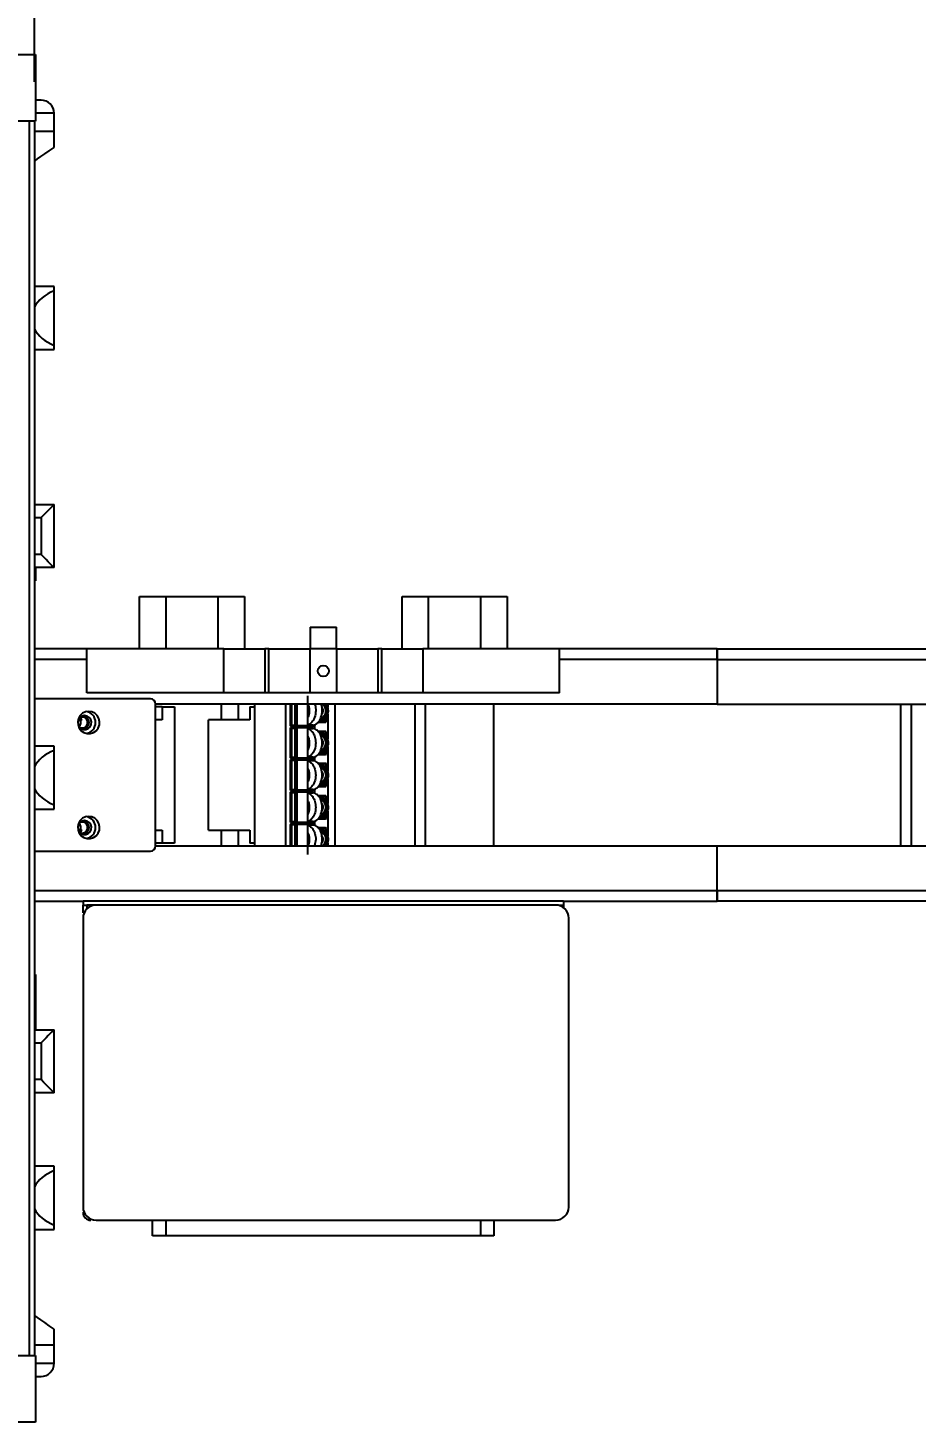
# Model space of a CAD drawing. Header units: millimetres. Extents: x 10 to 584, y 10 to 410.
# Drawn here: x 268.34 to 290.89, y 62.37 to 97.76 of the extents above; entities that cross this region are included whole.
import ezdxf

# ---------------------------------------------------------------- set-up
doc = ezdxf.new("R2010")
doc.units = ezdxf.units.MM
doc.layers.add('2', color=1, linetype='Continuous')
doc.styles.add('SLDTEXTSTYLE0', font='TXT', dxfattribs={"width": 0.7})
doc.dimstyles.new('SLDDIMSTYLE0', dxfattribs={"dimtxt": 3.5, "dimasz": 3.5, "dimexe": 0, "dimexo": 0.0625, "dimgap": 0.875, "dimtad": 1, "dimlfac": 15, "dimrnd": 1e-09, "dimzin": 12, "dimdsep": 46, "dimtxsty": 'SLDTEXTSTYLE0', "dimsah": 1, "dimcen": 0.09, "dimadec": 0, "dimazin": 3, "dimtfac": 1, "dimtofl": 0, "dimtmove": 0, "dimatfit": 3, "dimfxl": 0, "dimfrac": 2, "dimtolj": 1, "dimtzin": 12, "dimarcsym": 0})

# ---------------------------------------------------------------- blocks, each defined once
blk = doc.blocks.new('_D_3')
at = {"layer": '2', "color": 1}
for p, q in [((166.835, 96.393), (166.835, 114.127)), ((268.502, 96.393), (268.502, 114.127)), ((268.502, 113.127), (166.835, 113.127))]:
    blk.add_line(p, q, dxfattribs=at)
for points in [[(166.835, 113.127), (170.335, 112.588), (170.335, 113.665)], [(268.502, 113.127), (265.002, 113.665), (265.002, 112.588)]]:
    blk.add_solid(points, dxfattribs=at)
at = {"layer": '2', "color": 1, "insert": (210.94, 117.638), "char_height": 3.5, "attachment_point": 1, "style": 'SLDTEXTSTYLE0'}
blk.add_mtext('1525', dxfattribs=at)
blk = doc.blocks.new('_D_4')
at = {"layer": '2', "color": 1}
for p, q in [((60.502, 83.127), (60.502, 126.127)), ((360.502, 85.627), (360.502, 126.127)), ((360.502, 125.127), (60.502, 125.127))]:
    blk.add_line(p, q, dxfattribs=at)
for points in [[(60.502, 125.127), (64.002, 124.588), (64.002, 125.665)], [(360.502, 125.127), (357.002, 125.665), (357.002, 124.588)]]:
    blk.add_solid(points, dxfattribs=at)
at = {"layer": '2', "color": 1, "insert": (204.071, 129.638), "char_height": 3.5, "attachment_point": 1, "style": 'SLDTEXTSTYLE0'}
blk.add_mtext('4500', dxfattribs=at)

msp = doc.modelspace()

# ---------------------------------------------------------------- linework, layer by layer
at = {"color": 7, "linetype": 'Continuous', "lineweight": 25}
for p, q in [((266.83516, 97.08665), (268.52849, 97.08665)), ((268.52849, 97.08665), (268.52849, 95.39332)), ((268.66849, 95.92665), (268.52849, 95.92665)), ((269.00183, 95.12665), (269.00183, 95.59332)), ((268.52849, 95.39332), (266.83516, 95.39332)), ((268.36849, 95.39332), (268.36849, 64.05999)), ((268.50183, 95.39332), (268.50183, 64.05999)), ((269.00183, 94.72665), (269.00183, 95.12665)), ((269.00183, 91.19332), (268.50183, 91.19332)), ((269.00183, 91.08614), (269.00183, 91.19332)), ((269.00183, 89.7005), (269.00183, 91.08614)), ((268.50183, 89.59332), (269.00183, 89.59332)), ((269.00183, 89.59332), (269.00183, 89.7005)), ((268.50183, 85.65999), (269.00183, 85.65999)), ((269.00183, 84.05998), (269.00183, 85.65999)), ((268.50183, 85.32665), (268.66849, 85.32665)), ((268.66849, 85.32665), (268.66849, 84.39332)), ((268.66849, 84.39332), (268.50183, 84.39332)), ((269.00183, 84.05998), (268.50183, 84.05998)), ((268.52849, 84.05998), (268.52849, 83.72665)), ((268.52849, 83.72665), (268.50183, 83.72665)), ((271.16849, 81.99332), (271.16849, 83.32665)), ((271.16849, 83.32665), (271.83516, 83.32665)), ((271.83516, 83.32665), (271.83516, 81.99332)), ((271.83516, 83.32665), (273.16849, 83.32665)), ((273.16849, 81.99332), (273.16849, 83.32665)), ((273.16849, 83.32665), (273.83516, 83.32665)), ((273.83516, 83.32665), (273.83516, 81.99332)), ((277.83516, 81.99332), (277.83516, 83.32665)), ((277.83516, 83.32665), (278.50183, 83.32665)), ((278.50183, 83.32665), (278.50183, 81.99332)), ((278.50183, 83.32665), (279.83516, 83.32665)), ((279.83516, 81.99332), (279.83516, 83.32665)), ((279.83516, 83.32665), (280.50183, 83.32665)), ((280.50183, 83.32665), (280.50183, 81.99332)), ((275.50183, 82.54332), (275.50183, 81.99332)), ((275.50183, 82.54332), (275.60864, 82.54332)), ((275.60864, 82.54332), (276.16849, 82.54332)), ((276.16849, 81.99332), (276.16849, 82.54332)), ((269.83516, 81.99332), (268.50183, 81.99332)), ((269.83516, 80.87665), (269.83516, 81.99332)), ((273.31023, 81.99332), (269.83516, 81.99332)), ((273.31023, 80.87665), (273.31023, 81.99332)), ((273.31023, 81.99332), (274.35212, 81.99332)), ((274.35212, 81.99332), (274.35212, 80.87665)), ((274.45246, 81.99332), (274.35212, 81.99332)), ((274.45246, 80.87665), (274.45246, 81.99332)), ((274.45246, 81.99332), (275.49435, 81.99332)), ((275.49435, 81.99332), (275.49435, 80.87665)), ((276.17597, 81.99332), (275.49435, 81.99332)), ((276.17597, 80.87665), (276.17597, 81.99332)), ((276.17597, 81.99332), (277.21786, 81.99332)), ((277.21786, 81.99332), (277.21786, 80.87665)), ((277.3182, 81.99332), (277.21786, 81.99332)), ((277.3182, 80.87665), (277.3182, 81.99332)), ((277.3182, 81.99332), (278.36009, 81.99332)), ((278.36009, 81.99332), (278.36009, 80.87665)), ((281.83516, 81.99332), (278.36009, 81.99332)), ((281.83516, 80.87665), (281.83516, 81.99332)), ((285.83516, 81.99332), (281.83516, 81.99332)), ((285.83516, 81.99332), (285.83516, 81.72665)), ((285.83516, 81.72665), (285.83516, 81.99332)), ((285.83516, 81.99332), (299.70183, 81.99332)), ((285.83516, 81.72665), (299.70183, 81.72665)), ((285.83516, 81.72665), (285.83516, 80.59332)), ((271.44476, 80.72665), (268.50183, 80.72665)), ((273.31023, 80.87665), (269.83516, 80.87665)), ((274.35212, 80.87665), (273.31023, 80.87665)), ((274.45246, 80.87665), (274.35212, 80.87665)), ((275.49435, 80.87665), (274.45246, 80.87665)), ((275.44422, 80.04611), (275.44422, 80.80719)), ((276.17597, 80.87665), (275.49435, 80.87665)), ((277.21786, 80.87665), (276.17597, 80.87665)), ((277.3182, 80.87665), (277.21786, 80.87665)), ((278.36009, 80.87665), (277.3182, 80.87665)), ((281.83516, 80.87665), (278.36009, 80.87665)), ((271.57519, 76.99332), (271.57519, 80.59332)), ((285.83516, 80.59332), (271.57519, 80.59332)), ((271.74173, 80.52665), (271.57519, 80.52665)), ((271.74173, 80.52665), (271.74173, 80.19332)), ((271.74173, 80.52665), (272.06095, 80.52665)), ((272.06095, 80.52665), (272.06095, 77.05999)), ((273.67199, 80.59332), (273.24636, 80.59332)), ((273.24636, 80.59332), (273.24636, 80.19332)), ((273.67199, 80.59332), (273.67199, 80.19332)), ((273.97392, 80.52665), (273.97392, 80.19332)), ((273.97392, 80.52665), (274.09284, 80.52665)), ((274.09284, 80.59332), (274.09284, 76.99331)), ((274.87991, 80.59332), (274.87991, 76.99331)), ((274.99871, 80.59332), (274.99871, 80.04611)), ((275.90964, 80.57952), (275.90964, 80.59332)), ((275.94787, 80.59332), (275.94787, 80.51698)), ((276.13881, 76.99331), (276.13881, 80.59332)), ((278.16849, 76.99331), (278.16849, 80.59332)), ((280.16849, 76.99331), (280.16849, 80.59332)), ((285.83516, 80.59332), (299.70183, 80.59332)), ((290.50183, 76.99332), (290.50183, 80.59332)), ((269.70939, 80.19332), (269.66233, 80.19332)), ((271.74173, 80.19332), (271.57519, 80.19332)), ((272.92448, 77.39332), (272.92448, 80.19332)), ((273.97392, 80.19332), (272.92448, 80.19332)), ((274.99871, 79.99052), (274.99871, 79.22945)), ((275.14355, 80.02665), (275.01893, 80.02665)), ((275.01893, 80.00999), (275.14355, 80.00999)), ((275.02608, 80.05998), (275.12447, 80.05998)), ((275.424, 80.02665), (275.14355, 80.02665)), ((275.14355, 80.00999), (275.424, 80.00999)), ((275.16323, 80.04665), (275.44368, 80.04665)), ((275.16323, 79.98998), (275.16323, 79.22998)), ((275.44368, 79.98998), (275.16323, 79.98998)), ((275.29164, 80.00999), (275.29164, 80.02665)), ((275.424, 80.02665), (275.56792, 80.02665)), ((275.424, 80.00999), (275.56792, 80.00999)), ((275.42601, 80.00999), (275.42601, 80.02665)), ((275.44368, 79.22998), (275.44368, 79.98998)), ((275.58008, 80.06116), (275.44422, 80.06116)), ((275.44422, 79.22945), (275.44422, 79.99052)), ((275.45881, 80.02665), (275.45881, 80.00999)), ((275.5848, 80.06228), (275.58425, 80.06116)), ((275.61992, 79.96568), (275.61992, 80.07272)), ((275.71374, 80.12665), (275.69645, 80.12665)), ((275.76242, 80.12665), (275.71374, 80.12665)), ((275.75645, 80.19332), (275.75645, 80.15998)), ((275.75645, 80.19332), (275.80564, 80.19332)), ((275.75645, 80.15998), (275.83816, 80.15998)), ((275.82473, 80.12665), (275.76242, 80.12665)), ((275.88943, 80.12665), (275.82473, 80.12665)), ((275.83816, 80.15998), (275.8385, 80.15517)), ((275.85634, 80.21184), (275.8385, 80.15517)), ((275.83894, 80.14665), (275.90911, 80.14665)), ((275.88943, 80.12665), (275.90911, 80.14665)), ((275.89008, 80.12692), (275.9096, 80.14676)), ((275.90964, 80.14687), (275.90964, 80.27379)), ((275.94787, 80.33632), (275.94787, 79.70032)), ((275.12447, 79.97665), (275.02608, 79.97665)), ((275.02608, 79.97665), (275.02608, 79.24332)), ((275.12447, 79.24332), (275.12447, 79.97665)), ((275.44422, 79.97547), (275.58011, 79.97547)), ((275.58425, 79.97547), (275.58481, 79.97435)), ((275.69848, 79.90999), (275.71374, 79.90999)), ((275.71374, 79.90999), (275.76009, 79.90999)), ((275.75413, 79.87665), (275.75413, 79.84332)), ((275.83591, 79.87665), (275.75413, 79.87665)), ((275.75413, 79.84332), (275.75438, 79.84258)), ((275.75413, 79.84332), (275.80332, 79.84332)), ((275.76009, 79.90999), (275.8224, 79.90999)), ((275.8224, 79.90999), (275.88943, 79.90999)), ((275.83615, 79.88064), (275.83591, 79.87665)), ((275.83615, 79.88064), (275.85565, 79.8249)), ((275.90911, 79.88999), (275.83661, 79.88999)), ((275.90911, 79.88999), (275.88943, 79.90999)), ((275.9096, 79.88987), (275.89008, 79.90971)), ((275.90964, 79.76285), (275.90964, 79.88976)), ((269.00183, 79.52665), (268.50183, 79.52665)), ((269.00183, 79.41947), (269.00183, 79.52665)), ((269.00183, 78.03383), (269.00183, 79.41947)), ((275.71374, 79.30999), (275.69645, 79.30999)), ((275.76242, 79.30999), (275.71374, 79.30999)), ((275.75645, 79.37665), (275.75645, 79.34332)), ((275.75645, 79.37665), (275.80564, 79.37665)), ((275.75645, 79.34332), (275.83816, 79.34332)), ((275.82473, 79.30999), (275.76242, 79.30999)), ((275.88943, 79.30999), (275.82473, 79.30999)), ((275.83816, 79.34332), (275.8385, 79.3385)), ((275.85634, 79.39517), (275.8385, 79.3385)), ((275.83894, 79.32998), (275.90911, 79.32998)), ((275.88943, 79.30999), (275.90911, 79.32998)), ((275.89008, 79.31026), (275.9096, 79.3301)), ((275.90964, 79.33021), (275.90964, 79.45712)), ((275.94787, 79.51965), (275.94787, 78.88365)), ((274.99871, 79.17386), (274.99871, 78.41278)), ((275.14355, 79.20998), (275.01893, 79.20998)), ((275.01893, 79.19332), (275.14355, 79.19332)), ((275.02608, 79.24332), (275.12447, 79.24332)), ((275.12447, 79.15998), (275.02608, 79.15998)), ((275.02608, 79.15998), (275.02608, 78.42665)), ((275.12447, 78.42665), (275.12447, 79.15998)), ((275.424, 79.20998), (275.14355, 79.20998)), ((275.14355, 79.19332), (275.424, 79.19332)), ((275.16323, 79.22998), (275.44368, 79.22998)), ((275.16323, 79.17332), (275.16323, 78.41332)), ((275.44368, 79.17332), (275.16323, 79.17332)), ((275.29164, 79.19332), (275.29164, 79.20998)), ((275.424, 79.20998), (275.56792, 79.20998)), ((275.424, 79.19332), (275.56792, 79.19332)), ((275.42601, 79.19332), (275.42601, 79.20998)), ((275.44368, 78.41332), (275.44368, 79.17332)), ((275.58008, 79.24449), (275.44422, 79.24449)), ((275.44422, 78.41278), (275.44422, 79.17386)), ((275.44422, 79.15881), (275.58011, 79.15881)), ((275.45881, 79.20998), (275.45881, 79.19332)), ((275.5848, 79.24561), (275.58425, 79.24449)), ((275.58425, 79.15881), (275.58481, 79.15768)), ((275.61992, 79.14901), (275.61992, 79.25605)), ((275.69848, 79.09332), (275.71374, 79.09332)), ((275.71374, 79.09332), (275.76009, 79.09332)), ((275.75413, 79.05998), (275.75413, 79.02665)), ((275.83591, 79.05998), (275.75413, 79.05998)), ((275.75413, 79.02665), (275.75438, 79.02592)), ((275.75413, 79.02665), (275.80332, 79.02665)), ((275.76009, 79.09332), (275.8224, 79.09332)), ((275.8224, 79.09332), (275.88943, 79.09332)), ((275.83615, 79.06397), (275.83591, 79.05998)), ((275.83615, 79.06397), (275.85565, 79.00823)), ((275.90911, 79.07332), (275.83661, 79.07332)), ((275.90911, 79.07332), (275.88943, 79.09332)), ((275.9096, 79.0732), (275.89008, 79.09304)), ((275.90964, 78.94618), (275.90964, 79.0731)), ((275.85634, 78.5785), (275.8385, 78.52184)), ((275.90964, 78.51354), (275.90964, 78.64045)), ((275.94787, 78.70298), (275.94787, 78.06698)), ((274.99871, 78.35719), (274.99871, 77.59611)), ((275.14355, 78.39332), (275.01893, 78.39332)), ((275.01893, 78.37665), (275.14355, 78.37665)), ((275.02608, 78.42665), (275.12447, 78.42665)), ((275.12447, 78.34332), (275.02608, 78.34332)), ((275.02608, 78.34332), (275.02608, 77.60999)), ((275.12447, 77.60999), (275.12447, 78.34332)), ((275.424, 78.39332), (275.14355, 78.39332)), ((275.14355, 78.37665), (275.424, 78.37665)), ((275.16323, 78.41332), (275.44368, 78.41332)), ((275.16323, 78.35665), (275.16323, 77.59665)), ((275.44368, 78.35665), (275.16323, 78.35665)), ((275.29164, 78.37665), (275.29164, 78.39332)), ((275.424, 78.39332), (275.56792, 78.39332)), ((275.424, 78.37665), (275.56792, 78.37665)), ((275.42601, 78.37665), (275.42601, 78.39332)), ((275.44368, 77.59665), (275.44368, 78.35665)), ((275.58008, 78.42782), (275.44422, 78.42782)), ((275.44422, 77.59611), (275.44422, 78.35719)), ((275.44422, 78.34214), (275.58011, 78.34214)), ((275.45881, 78.39332), (275.45881, 78.37665)), ((275.5848, 78.42894), (275.58425, 78.42782)), ((275.58425, 78.34214), (275.58481, 78.34101)), ((275.61992, 78.33235), (275.61992, 78.43939)), ((275.71374, 78.49332), (275.69645, 78.49332)), ((275.69848, 78.27665), (275.71374, 78.27665)), ((275.76242, 78.49332), (275.71374, 78.49332)), ((275.71374, 78.27665), (275.76009, 78.27665)), ((275.75413, 78.24332), (275.75413, 78.20999)), ((275.83591, 78.24332), (275.75413, 78.24332)), ((275.75645, 78.55998), (275.75645, 78.52665)), ((275.75645, 78.55998), (275.80564, 78.55998)), ((275.75645, 78.52665), (275.83816, 78.52665)), ((275.76009, 78.27665), (275.8224, 78.27665)), ((275.82473, 78.49332), (275.76242, 78.49332)), ((275.8224, 78.27665), (275.88943, 78.27665)), ((275.88943, 78.49332), (275.82473, 78.49332)), ((275.83615, 78.24731), (275.83591, 78.24332)), ((275.83615, 78.24731), (275.85565, 78.19156)), ((275.90911, 78.25665), (275.83661, 78.25665)), ((275.83816, 78.52665), (275.8385, 78.52184)), ((275.83894, 78.51332), (275.90911, 78.51332)), ((275.88943, 78.49332), (275.90911, 78.51332)), ((275.90911, 78.25665), (275.88943, 78.27665)), ((275.89008, 78.49359), (275.9096, 78.51343)), ((275.9096, 78.25654), (275.89008, 78.27638)), ((275.90964, 78.12952), (275.90964, 78.25643)), ((268.50183, 77.92665), (269.00183, 77.92665)), ((269.00183, 77.92665), (269.00183, 78.03383)), ((275.75413, 78.20999), (275.75438, 78.20925)), ((275.75413, 78.20999), (275.80332, 78.20999)), ((275.94787, 77.88632), (275.94787, 77.25032)), ((274.99871, 77.54052), (274.99871, 76.99331)), ((275.14355, 77.57665), (275.01893, 77.57665)), ((275.01893, 77.55998), (275.14355, 77.55998)), ((275.02608, 77.60999), (275.12447, 77.60999)), ((275.12447, 77.52665), (275.02608, 77.52665)), ((275.424, 77.57665), (275.14355, 77.57665)), ((275.14355, 77.55998), (275.424, 77.55998)), ((275.16323, 77.59665), (275.44368, 77.59665)), ((275.44368, 77.53999), (275.16323, 77.53999)), ((275.29164, 77.55998), (275.29164, 77.57665)), ((275.30392, 77.55998), (275.3029, 77.57665)), ((275.424, 77.57665), (275.56792, 77.57665)), ((275.424, 77.55998), (275.56792, 77.55998)), ((275.42601, 77.55998), (275.42601, 77.57665)), ((275.58008, 77.61116), (275.44422, 77.61116)), ((275.44422, 76.77945), (275.44422, 77.54052)), ((275.44422, 77.52548), (275.58011, 77.52548)), ((275.45881, 77.57665), (275.45881, 77.55998)), ((275.5848, 77.61227), (275.58425, 77.61116)), ((275.58425, 77.52548), (275.58481, 77.52435)), ((275.61992, 77.51568), (275.61992, 77.62272)), ((275.71374, 77.67665), (275.69645, 77.67665)), ((275.76242, 77.67665), (275.71374, 77.67665)), ((275.75645, 77.74332), (275.75645, 77.70999)), ((275.75645, 77.74332), (275.80564, 77.74332)), ((275.75645, 77.70999), (275.83816, 77.70999)), ((275.82473, 77.67665), (275.76242, 77.67665)), ((275.88943, 77.67665), (275.82473, 77.67665)), ((275.83816, 77.70999), (275.8385, 77.70517)), ((275.85634, 77.76184), (275.8385, 77.70517)), ((275.83894, 77.69665), (275.90911, 77.69665)), ((275.88943, 77.67665), (275.90911, 77.69665)), ((275.89008, 77.67693), (275.9096, 77.69677)), ((275.90964, 77.69687), (275.90964, 77.82379)), ((269.61721, 77.39332), (269.66233, 77.39332)), ((269.66233, 77.39332), (269.70939, 77.39332)), ((271.57519, 77.39332), (271.74173, 77.39332)), ((271.74173, 77.39332), (271.74173, 77.05999)), ((272.92448, 77.39332), (273.97392, 77.39332)), ((273.24636, 77.39332), (273.24636, 76.99332)), ((273.67199, 77.39332), (273.67199, 76.99332)), ((273.97392, 77.39332), (273.97392, 77.05999)), ((275.69848, 77.45998), (275.71374, 77.45998)), ((275.71374, 77.45998), (275.76009, 77.45998)), ((275.75413, 77.42665), (275.75413, 77.39332)), ((275.83591, 77.42665), (275.75413, 77.42665)), ((275.75413, 77.39332), (275.75438, 77.39258)), ((275.75413, 77.39332), (275.80332, 77.39332)), ((275.76009, 77.45998), (275.8224, 77.45998)), ((275.8224, 77.45998), (275.88943, 77.45998)), ((275.83615, 77.43064), (275.83591, 77.42665)), ((275.83615, 77.43064), (275.85565, 77.3749)), ((275.90911, 77.43998), (275.83661, 77.43998)), ((275.90911, 77.43998), (275.88943, 77.45998)), ((275.9096, 77.43987), (275.89008, 77.45971)), ((275.90964, 77.31285), (275.90964, 77.43976)), ((268.50183, 76.85998), (271.44476, 76.85998)), ((271.74173, 77.05999), (271.57519, 77.05999)), ((271.57519, 76.99331), (285.83516, 76.99331)), ((272.06095, 77.05999), (271.74173, 77.05999)), ((273.24636, 76.99332), (273.67199, 76.99332)), ((274.09284, 77.05999), (273.97392, 77.05999)), ((275.90964, 76.99331), (275.90964, 77.00712)), ((275.94787, 77.06965), (275.94787, 76.99331)), ((285.83516, 76.99332), (299.70183, 76.99332)), ((285.83516, 75.85998), (285.83516, 76.99332)), ((285.83516, 75.85998), (285.83516, 75.59332)), ((285.83516, 75.85998), (299.70183, 75.85998)), ((285.83516, 75.59332), (285.83516, 75.85998)), ((268.50183, 75.59332), (269.73516, 75.59332)), ((269.73516, 75.59332), (269.73516, 75.49332)), ((281.93516, 75.59332), (269.73516, 75.59332)), ((269.73516, 75.49332), (269.83516, 75.49332)), ((269.73516, 75.29332), (269.73516, 75.49332)), ((270.06849, 75.49332), (269.83516, 75.49332)), ((269.83516, 75.49332), (269.83516, 75.39803)), ((281.73516, 75.49332), (270.06849, 75.49332)), ((281.83516, 75.49332), (281.93516, 75.49332)), ((281.83516, 75.47796), (281.83516, 75.49332)), ((281.93516, 75.59332), (281.93516, 75.49332)), ((281.93516, 75.59332), (285.83516, 75.59332)), ((281.93516, 75.49332), (281.93516, 75.42665)), ((299.70183, 75.59332), (285.83516, 75.59332)), ((269.73516, 75.15998), (269.73516, 67.82665)), ((282.06849, 67.82665), (282.06849, 75.15998)), ((268.50183, 73.72665), (268.52849, 73.72665)), ((268.52849, 73.72665), (268.52849, 72.32665)), ((268.50183, 72.32665), (269.00183, 72.32665)), ((269.00183, 70.72665), (269.00183, 72.32665)), ((268.50183, 71.99332), (268.66849, 71.99332)), ((268.66849, 71.99332), (268.66849, 71.05998)), ((268.66849, 71.05998), (268.50183, 71.05998)), ((269.00183, 70.72665), (268.50183, 70.72665)), ((269.00183, 68.85998), (268.50183, 68.85998)), ((269.00183, 68.75281), (269.00183, 68.85998)), ((269.00183, 67.36717), (269.00183, 68.75281)), ((268.50183, 67.25998), (269.00183, 67.25998)), ((269.00183, 67.25998), (269.00183, 67.36717)), ((270.06849, 67.49332), (281.73516, 67.49332)), ((271.50183, 67.09332), (271.50183, 67.49332)), ((271.83516, 67.49332), (271.83516, 67.09332)), ((279.83516, 67.09332), (279.83516, 67.49332)), ((280.16849, 67.49332), (280.16849, 67.09332)), ((271.83516, 67.09332), (271.50183, 67.09332)), ((279.83516, 67.09332), (271.83516, 67.09332)), ((280.16849, 67.09332), (279.83516, 67.09332)), ((269.00183, 64.32665), (269.00183, 64.72665)), ((269.00183, 63.85998), (269.00183, 64.32665)), ((266.83516, 64.05999), (268.52849, 64.05999)), ((268.52849, 64.05999), (268.52849, 62.36665)), ((268.52849, 63.52665), (268.66849, 63.52665)), ((268.52849, 62.36665), (266.83516, 62.36665))]:
    msp.add_line(p, q, dxfattribs=at)
at = {"color": 59, "linetype": 'Continuous', "lineweight": 25}
for p, q in [((269.00183, 95.59332), (268.52849, 95.59332)), ((269.00183, 95.12665), (268.50183, 95.12665)), ((269.83516, 81.72665), (268.50183, 81.72665)), ((285.83516, 81.72665), (281.83516, 81.72665)), ((275.02608, 80.59332), (275.02608, 80.05998)), ((275.12447, 80.05998), (275.12447, 80.59332)), ((275.16323, 80.59332), (275.16323, 80.04665)), ((275.44368, 80.04665), (275.44368, 80.59332)), ((275.90911, 80.58014), (275.90911, 80.59332)), ((278.43516, 76.99331), (278.43516, 80.59332)), ((290.76849, 76.99332), (290.76849, 80.59332)), ((275.80564, 80.19332), (275.80949, 80.20552)), ((275.90911, 80.14665), (275.90911, 80.27316)), ((275.80733, 79.83184), (275.80332, 79.84332)), ((275.90911, 79.76348), (275.90911, 79.88999)), ((275.80564, 79.37665), (275.80949, 79.38886)), ((275.90911, 79.32998), (275.90911, 79.45649)), ((275.80733, 79.01517), (275.80332, 79.02665)), ((275.90911, 78.94681), (275.90911, 79.07332)), ((275.90911, 78.51332), (275.90911, 78.63983)), ((275.80564, 78.55998), (275.80949, 78.57219)), ((275.90911, 78.13014), (275.90911, 78.25665)), ((275.80733, 78.1985), (275.80332, 78.20999)), ((275.02608, 77.52665), (275.02608, 76.99331)), ((275.12447, 76.99331), (275.12447, 77.52665)), ((275.16323, 77.53999), (275.16323, 76.99331)), ((275.44368, 76.99331), (275.44368, 77.53999)), ((275.80564, 77.74332), (275.80949, 77.75553)), ((275.90911, 77.69665), (275.90911, 77.82316)), ((275.80733, 77.38183), (275.80332, 77.39332)), ((275.90911, 77.31348), (275.90911, 77.43998)), ((275.90911, 76.99331), (275.90911, 77.00649)), ((268.50183, 75.85998), (285.83516, 75.85998)), ((269.76299, 75.29332), (269.73516, 75.29332)), ((269.76299, 67.69332), (269.73516, 67.69332)), ((269.93516, 67.52114), (269.93516, 67.49332)), ((268.50183, 64.32665), (269.00183, 64.32665)), ((268.52849, 63.85998), (269.00183, 63.85998))]:
    msp.add_line(p, q, dxfattribs=at)
at = {"color": 7, "linetype": 'Continuous', "lineweight": 25, "flags": 128}
for points in [[(268.50183, 94.37655), (268.51754, 94.38755), (268.58363, 94.43383), (268.66666, 94.49197), (268.7652, 94.56097), (268.87756, 94.63964), (269.00183, 94.72665)], [(269.00183, 85.65999), (268.99542, 85.65358), (268.97645, 85.63461), (268.94565, 85.60381), (268.90419, 85.56235), (268.85368, 85.51184), (268.79605, 85.45421), (268.73352, 85.39168), (268.66849, 85.32665)], [(269.00183, 84.05998), (268.99542, 84.06639), (268.97645, 84.08536), (268.94565, 84.11616), (268.90419, 84.15761), (268.85368, 84.20813), (268.79605, 84.26576), (268.73352, 84.32829), (268.66849, 84.39332)], [(269.87962, 80.40998), (269.79793, 80.3974), (269.72349, 80.36075), (269.66293, 80.3033), (269.62162, 80.23017), (269.60324, 80.14782), (269.60941, 80.0636), (269.6396, 79.98498), (269.69111, 79.91895), (269.75937, 79.87138), (269.83831, 79.84648), (269.92093, 79.84648), (269.99988, 79.87138), (270.06814, 79.91895), (270.11965, 79.98498), (270.14983, 80.0636), (270.15601, 80.14782), (270.13762, 80.23017), (270.09632, 80.3033), (270.03575, 80.36075), (269.96132, 80.3974), (269.87962, 80.40998)], [(269.77582, 80.30332), (269.71339, 80.29139), (269.65939, 80.25721), (269.62112, 80.2054), (269.60374, 80.14295), (269.6096, 80.0783), (269.63791, 80.02019), (269.68484, 79.97644), (269.74406, 79.95299), (269.80757, 79.95299), (269.86679, 79.97644), (269.91373, 80.02019), (269.94204, 80.0783), (269.9479, 80.14295), (269.93052, 80.2054), (269.89224, 80.25721), (269.83825, 80.29139), (269.77582, 80.30332)], [(275.3029, 80.00999), (275.30323, 80.01502), (275.30392, 80.02665)], [(275.70884, 80.14102), (275.70952, 80.13642), (275.71043, 80.13227), (275.71146, 80.12919), (275.71258, 80.12729), (275.71374, 80.12665)], [(275.70884, 79.32435), (275.70952, 79.31975), (275.71043, 79.3156), (275.71146, 79.31252), (275.71258, 79.31062), (275.71374, 79.30999)], [(275.70884, 78.50768), (275.70952, 78.50308), (275.71043, 78.49894), (275.71146, 78.49585), (275.71258, 78.49396), (275.71374, 78.49332)], [(269.87962, 77.74332), (269.79793, 77.73073), (269.72349, 77.69408), (269.66293, 77.63664), (269.62162, 77.5635), (269.60324, 77.48116), (269.60941, 77.39694), (269.6396, 77.31832), (269.69111, 77.25229), (269.75937, 77.20471), (269.83831, 77.17981), (269.92093, 77.17981), (269.99988, 77.20471), (270.06814, 77.25229), (270.11965, 77.31832), (270.14983, 77.39694), (270.15601, 77.48116), (270.13762, 77.5635), (270.09632, 77.63664), (270.03575, 77.69408), (269.96132, 77.73073), (269.87962, 77.74332)], [(269.77582, 77.63665), (269.71339, 77.62472), (269.65939, 77.59054), (269.62112, 77.53873), (269.60374, 77.47628), (269.6096, 77.41164), (269.63791, 77.35352), (269.68484, 77.30978), (269.74406, 77.28632), (269.80757, 77.28632), (269.86679, 77.30978), (269.91373, 77.35352), (269.94204, 77.41164), (269.9479, 77.47628), (269.93052, 77.53873), (269.89224, 77.59054), (269.83825, 77.62472), (269.77582, 77.63665)], [(275.70884, 77.69102), (275.70952, 77.68641), (275.71043, 77.68227), (275.71146, 77.67919), (275.71258, 77.67729), (275.71374, 77.67665)], [(269.00183, 72.32665), (268.99542, 72.32025), (268.97645, 72.30128), (268.94565, 72.27047), (268.90419, 72.22902), (268.85368, 72.17851), (268.79605, 72.12088), (268.73352, 72.05835), (268.66849, 71.99332)], [(269.00183, 70.72665), (268.99542, 70.73306), (268.97645, 70.75203), (268.94565, 70.78283), (268.90419, 70.82428), (268.85368, 70.8748), (268.79605, 70.93242), (268.73352, 70.99495), (268.66849, 71.05998)], [(269.00183, 64.72665), (268.87756, 64.81366), (268.7652, 64.89234), (268.66666, 64.96134), (268.58363, 65.01947), (268.51754, 65.06575), (268.50183, 65.07675)]]:
    msp.add_lwpolyline(points, dxfattribs=at)
at = {"color": 7, "linetype": 'Continuous', "lineweight": 25}
msp.add_circle((275.83516, 81.43498), 0.14, dxfattribs=at)
for centre, radius, start, end in [((268.66849, 95.59332), 0.33333, 0, 90), ((271.44329, 80.59475), 0.13191, 359.376573, 89.360227), ((269.76999, 80.12665), 0.28424, 281.718868, 78.281132), ((275.71, 80.42678), 0.23402, 280.99942, 45.371099), ((275.73208, 80.42704), 0.2341, 276.049059, 45.261208), ((269.53699, 80.12667), 0.14196, 313.723725, 28.00145), ((269.58719, 80.12899), 0.13811, 27.763273, 62.362169), ((269.71303, 80.12665), 0.13925, 245.591033, 114.408967), ((269.70998, 80.12665), 0.1772, 281.28979, 78.71021), ((275.80747, 80.15192), 0.05165, 171.014838, 209.28273), ((276.00376, 80.15934), 0.16531, 181.445186, 184.402241), ((275.71256, 80.25427), 0.14992, 343.557733, 350.887966), ((275.73317, 79.60987), 0.23347, 275.794769, 89.256432), ((275.71022, 79.60997), 0.23384, 280.952736, 79.806925), ((275.80515, 79.88472), 0.05166, 150.718536, 188.982956), ((276.00328, 79.87717), 0.16716, 175.603021, 178.810685), ((275.73124, 79.78458), 0.13078, 9.584658, 17.955588), ((275.80747, 79.33525), 0.05165, 171.014838, 209.28273), ((276.00409, 79.34269), 0.16564, 181.448146, 184.39928), ((275.71256, 79.43761), 0.14992, 343.557733, 350.887966), ((275.73317, 78.7932), 0.23347, 275.794769, 89.256432), ((275.71022, 78.7933), 0.23384, 280.952736, 79.806925), ((275.80515, 79.06805), 0.05166, 150.718536, 188.982956), ((276.00328, 79.0605), 0.16716, 175.603021, 178.810685), ((275.73124, 78.96791), 0.13078, 9.584658, 17.955588), ((275.71291, 78.62085), 0.14956, 343.550826, 350.900125), ((275.80515, 78.25138), 0.05166, 150.716115, 188.985377), ((275.80747, 78.51858), 0.05166, 171.01287, 209.282329), ((276.00328, 78.24384), 0.16716, 175.603021, 178.810685), ((276.00409, 78.52602), 0.16564, 181.448146, 184.39928), ((275.73317, 77.97653), 0.23347, 275.794769, 89.256432), ((275.71022, 77.97664), 0.23384, 280.952736, 79.806925), ((275.73141, 78.15129), 0.13061, 9.579245, 17.961002), ((269.53696, 77.45996), 0.14198, 332.0053, 46.268869), ((269.71302, 77.45998), 0.13925, 245.593506, 114.406494), ((269.70998, 77.45998), 0.17721, 281.292175, 78.707825), ((269.76998, 77.45998), 0.28425, 281.719923, 78.280077), ((275.80749, 77.70192), 0.05167, 171.017782, 209.277417), ((276.0039, 77.70934), 0.16545, 181.444447, 184.400258), ((275.71291, 77.80419), 0.14956, 343.550826, 350.900125), ((269.58717, 77.45765), 0.13812, 297.640727, 332.237755), ((275.73305, 77.15979), 0.23355, 314.534034, 89.227376), ((275.70939, 77.15965), 0.2343, 314.769999, 79.621211), ((275.80515, 77.43472), 0.05166, 150.716115, 188.985377), ((276.00311, 77.42718), 0.16699, 175.601426, 178.81228), ((275.73121, 77.33458), 0.13081, 9.582159, 17.952412), ((271.44329, 76.99188), 0.1319, 270.638051, 0.625149), ((270.06849, 75.15998), 0.33333, 90, 180), ((281.73516, 75.15998), 0.33333, 0, 90), ((270.06849, 67.82665), 0.33333, 180, 270), ((269.93516, 67.69332), 0.2, 180, 270), ((281.73516, 67.82665), 0.33333, 270, 0), ((268.66849, 63.85998), 0.33333, 270, 0)]:
    msp.add_arc(centre, radius, start, end, dxfattribs=at)
at = {"color": 59, "linetype": 'Continuous', "lineweight": 25}
for centre, radius, start, end in [((275.70372, 80.42679), 0.20114, 290.240494, 55.885552), ((275.82757, 80.20859), 0.02896, 6.449478, 34.252773), ((275.70427, 79.60997), 0.20081, 290.110751, 71.238857), ((275.8261, 79.82786), 0.0297, 327.593073, 354.270673), ((275.82757, 79.39192), 0.02896, 6.449478, 34.252773), ((275.70427, 78.7933), 0.20081, 290.110751, 71.238857), ((275.82608, 79.0112), 0.02972, 327.602678, 354.261067), ((275.82757, 78.57525), 0.02896, 6.449478, 34.252773), ((275.70427, 77.97663), 0.20081, 290.110751, 71.238857), ((275.82608, 78.19454), 0.02972, 327.602678, 354.261067), ((275.82765, 77.75861), 0.02888, 6.409602, 34.29265), ((275.70378, 77.15983), 0.2011, 304.104409, 71.119987), ((275.82609, 77.37787), 0.02971, 327.60149, 354.27311)]:
    msp.add_arc(centre, radius, start, end, dxfattribs=at)
at = {"color": 7, "linetype": 'Continuous', "lineweight": 25}
for centre, major_axis, ratio, start_param, end_param in [((269.57308, 90.39332), (1.14252, 0), 0.70020754, 2.0943951, 2.78654439), ((269.57308, 90.39332), (1.14252, 0), 0.70020754, 3.49664092, 4.1887902), ((275.03205, 80.01332), (0.0332, -0.0332), 0.09023403, 3.05160234, 3.84700117), ((275.03205, 80.02332), (0.0332, 0.0332), 0.09023403, 2.43618414, 3.23158297), ((275.03205, 80.05998), (0.0332, 0.0332), 0.09023403, 1.66078664, 2.43618414), ((274.98614, 80.05998), (0.0332, -0.0332), 0.09023403, 5.39779616, 6.19319499), ((274.98614, 79.97665), (0.0332, 0.0332), 0.09023403, 0.08999032, 0.88538915), ((275.03205, 79.97665), (0.0332, -0.0332), 0.09023403, 3.84700117, 4.62239866), ((275.13043, 80.05998), (0.0332, -0.0332), 0.09023403, 4.62239866, 5.39779616), ((275.13043, 79.97665), (0.0332, 0.0332), 0.09023403, 0.88538915, 1.66078664), ((275.17635, 80.05998), (0.0332, 0.0332), 0.09023403, 2.43618414, 3.23158297), ((275.17635, 79.97665), (0.0332, -0.0332), 0.09023403, 3.05160234, 3.84700117), ((275.13043, 80.01332), (0.0332, 0.0332), 0.09023403, 0.08999032, 0.88538915), ((275.13043, 80.02332), (0.0332, -0.0332), 0.09023403, 5.39779616, 6.19319499), ((275.4568, 80.05998), (0.0332, 0.0332), 0.09023403, 3.23158297, 4.0269818), ((275.4568, 79.97665), (0.0332, -0.0332), 0.09023403, 2.25620351, 3.05160234), ((275.41088, 80.01332), (0.0332, 0.0332), 0.09023403, 5.57777679, 6.37317562), ((275.41088, 80.02332), (0.0332, -0.0332), 0.09023403, 6.19319499, 6.98859382), ((275.80564, 80.15497), (0, 0.03834), 0.85527692, 4.84344493, 6.28318531), ((275.85752, 80.15998), (0.0332, 0.0332), 0.09023403, 2.07230349, 3.23158297), ((275.80332, 79.88076), (0, 0.03745), 0.87580286, 3.14159265, 4.60234887), ((275.8552, 79.87665), (0.0332, -0.0332), 0.09023403, 3.05160234, 4.21088182), ((269.57308, 78.72665), (1.14252, 0), 0.70020754, 2.0943951, 2.78654439), ((275.80564, 79.33831), (0, 0.03834), 0.85527692, 4.84344493, 6.28318531), ((275.85752, 79.34332), (0.0332, 0.0332), 0.09023403, 2.07230349, 3.23158297), ((275.03205, 79.19665), (0.0332, -0.0332), 0.09023403, 3.05160234, 3.84700117), ((275.03205, 79.20665), (0.0332, 0.0332), 0.09023403, 2.43618414, 3.23158297), ((275.03205, 79.24332), (0.0332, 0.0332), 0.09023403, 1.66078664, 2.43618414), ((274.98614, 79.24332), (0.0332, -0.0332), 0.09023403, 5.39779616, 6.19319499), ((274.98614, 79.15998), (0.0332, 0.0332), 0.09023403, 0.08999032, 0.88538915), ((275.03205, 79.15998), (0.0332, -0.0332), 0.09023403, 3.84700117, 4.62239866), ((275.13043, 79.24332), (0.0332, -0.0332), 0.09023403, 4.62239866, 5.39779616), ((275.13043, 79.15998), (0.0332, 0.0332), 0.09023403, 0.88538915, 1.66078664), ((275.17635, 79.24332), (0.0332, 0.0332), 0.09023403, 2.43618414, 3.23158297), ((275.17635, 79.15998), (0.0332, -0.0332), 0.09023403, 3.05160234, 3.84700117), ((275.13043, 79.19665), (0.0332, 0.0332), 0.09023403, 0.08999032, 0.88538915), ((275.13043, 79.20665), (0.0332, -0.0332), 0.09023403, 5.39779616, 6.19319499), ((275.4568, 79.24332), (0.0332, 0.0332), 0.09023403, 3.23158297, 4.0269818), ((275.4568, 79.15998), (0.0332, -0.0332), 0.09023403, 2.25620351, 3.05160234), ((275.41088, 79.19665), (0.0332, 0.0332), 0.09023403, 5.57777679, 6.37317562), ((275.41088, 79.20665), (0.0332, -0.0332), 0.09023403, 6.19319499, 6.98859382), ((275.80332, 79.0641), (0, 0.03745), 0.87580286, 3.14159265, 4.60234887), ((275.8552, 79.05998), (0.0332, -0.0332), 0.09023403, 3.05160234, 4.21088182), ((269.57308, 78.72665), (1.14252, 0), 0.70020754, 3.49664092, 4.1887902), ((275.03205, 78.37998), (0.0332, -0.0332), 0.09023403, 3.05160234, 3.84700117), ((275.03205, 78.38998), (0.0332, 0.0332), 0.09023403, 2.43618414, 3.23158297), ((275.03205, 78.42665), (0.0332, 0.0332), 0.09023403, 1.66078664, 2.43618414), ((274.98614, 78.42665), (0.0332, -0.0332), 0.09023403, 5.39779616, 6.19319499), ((274.98614, 78.34332), (0.0332, 0.0332), 0.09023403, 0.08999032, 0.88538915), ((275.03205, 78.34332), (0.0332, -0.0332), 0.09023403, 3.84700117, 4.62239866), ((275.13043, 78.42665), (0.0332, -0.0332), 0.09023403, 4.62239866, 5.39779616), ((275.13043, 78.34332), (0.0332, 0.0332), 0.09023403, 0.88538915, 1.66078664), ((275.17635, 78.42665), (0.0332, 0.0332), 0.09023403, 2.43618414, 3.23158297), ((275.17635, 78.34332), (0.0332, -0.0332), 0.09023403, 3.05160234, 3.84700117), ((275.13043, 78.37998), (0.0332, 0.0332), 0.09023403, 0.08999032, 0.88538915), ((275.13043, 78.38998), (0.0332, -0.0332), 0.09023403, 5.39779616, 6.19319499), ((275.4568, 78.42665), (0.0332, 0.0332), 0.09023403, 3.23158297, 4.0269818), ((275.4568, 78.34332), (0.0332, -0.0332), 0.09023403, 2.25620351, 3.05160234), ((275.41088, 78.37998), (0.0332, 0.0332), 0.09023403, 5.57777679, 6.37317562), ((275.41088, 78.38998), (0.0332, -0.0332), 0.09023403, 6.19319499, 6.98859382), ((275.80332, 78.24743), (0, 0.03745), 0.87580286, 3.14159265, 4.60234887), ((275.80564, 78.52164), (0, 0.03834), 0.85527692, 4.84344493, 6.28318531), ((275.8552, 78.24332), (0.0332, -0.0332), 0.09023403, 3.05160234, 4.21088182), ((275.85752, 78.52665), (0.0332, 0.0332), 0.09023403, 2.07230349, 3.23158297), ((275.03205, 77.56332), (0.0332, -0.0332), 0.09023403, 3.05160234, 3.84700117), ((275.03205, 77.57332), (0.0332, 0.0332), 0.09023403, 2.43618414, 3.23158297), ((275.03205, 77.60998), (0.0332, 0.0332), 0.09023403, 1.66078664, 2.43618414), ((274.98614, 77.60998), (0.0332, -0.0332), 0.09023403, 5.39779616, 6.19319499), ((274.98614, 77.52665), (0.0332, 0.0332), 0.09023403, 0.08999032, 0.88538915), ((275.03205, 77.52665), (0.0332, -0.0332), 0.09023403, 3.84700117, 4.62239866), ((275.13043, 77.60998), (0.0332, -0.0332), 0.09023403, 4.62239866, 5.39779616), ((275.13043, 77.52665), (0.0332, 0.0332), 0.09023403, 0.88538915, 1.66078664), ((275.17635, 77.60998), (0.0332, 0.0332), 0.09023403, 2.43618414, 3.23158297), ((275.17635, 77.52665), (0.0332, -0.0332), 0.09023403, 3.05160234, 3.84700117), ((275.13043, 77.56332), (0.0332, 0.0332), 0.09023403, 0.08999032, 0.88538915), ((275.13043, 77.57332), (0.0332, -0.0332), 0.09023403, 5.39779616, 6.19319499), ((275.4568, 77.60998), (0.0332, 0.0332), 0.09023403, 3.23158297, 4.0269818), ((275.4568, 77.52665), (0.0332, -0.0332), 0.09023403, 2.25620351, 3.05160234), ((275.41088, 77.56332), (0.0332, 0.0332), 0.09023403, 5.57777679, 6.37317562), ((275.41088, 77.57332), (0.0332, -0.0332), 0.09023403, 6.19319499, 6.98859382), ((275.80564, 77.70497), (0, 0.03834), 0.85527692, 4.84344493, 6.28318531), ((275.85752, 77.70998), (0.0332, 0.0332), 0.09023403, 2.07230349, 3.23158297), ((275.80332, 77.43076), (0, 0.03745), 0.87580286, 3.14159265, 4.60234887), ((275.8552, 77.42665), (0.0332, -0.0332), 0.09023403, 3.05160234, 4.21088182), ((269.57308, 68.05998), (1.14252, 0), 0.70020754, 2.0943951, 2.78654439), ((269.57308, 68.05998), (1.14252, 0), 0.70020754, 3.49664092, 4.1887902)]:
    msp.add_ellipse(centre, major_axis=major_axis, ratio=ratio, start_param=start_param, end_param=end_param, dxfattribs=at)
at = {"color": 59, "linetype": 'Continuous', "lineweight": 25}
for points, knots in [([(275.44422, 80.25075), (275.45243, 80.2666), (275.48052, 80.32078), (275.49272, 80.4198), (275.4831, 80.52241), (275.45684, 80.57415), (275.44711, 80.59332)], [0, 0, 0, 0, 0.15013302, 0.51328142, 0.81960368, 1, 1, 1, 1]), ([(275.6137, 80.59332), (275.61696, 80.58649), (275.64134, 80.53532), (275.64851, 80.41602), (275.62993, 80.28061), (275.57843, 80.17032), (275.52688, 80.1104), (275.47703, 80.07671), (275.45279, 80.07091), (275.44422, 80.06886)], [0, 0, 0, 0, 0.03740325, 0.27981551, 0.56925101, 0.70584404, 0.87581188, 0.95606572, 1, 1, 1, 1]), ([(275.44422, 79.96853), (275.44984, 79.96725), (275.47604, 79.96128), (275.52298, 79.92935), (275.58339, 79.86114), (275.63133, 79.75001), (275.65133, 79.60063), (275.62958, 79.46379), (275.57852, 79.35369), (275.52687, 79.29373), (275.47703, 79.26004), (275.45279, 79.25424), (275.44422, 79.25219)], [0, 0, 0, 0, 0.019996792, 0.093159222, 0.190424666, 0.332036146, 0.500250635, 0.701090983, 0.795879568, 0.913823493, 0.969513166, 1, 1, 1, 1]), ([(275.44422, 79.43408), (275.45243, 79.44993), (275.48051, 79.50411), (275.49284, 79.60317), (275.48257, 79.70803), (275.45508, 79.76183), (275.44422, 79.78309)], [0, 0, 0, 0, 0.14721243, 0.503296362, 0.803659623, 1, 1, 1, 1]), ([(275.44422, 79.15187), (275.44984, 79.15058), (275.47604, 79.14461), (275.52298, 79.11269), (275.58339, 79.04447), (275.63133, 78.93334), (275.65133, 78.78396), (275.62958, 78.64712), (275.57852, 78.53703), (275.52687, 78.47706), (275.47703, 78.44337), (275.45279, 78.43758), (275.44422, 78.43553)], [0, 0, 0, 0, 0.019996792, 0.093159222, 0.190424666, 0.332036146, 0.500250635, 0.701090983, 0.795879568, 0.913823493, 0.969513166, 1, 1, 1, 1]), ([(275.44422, 78.61741), (275.45243, 78.63326), (275.48051, 78.68744), (275.49284, 78.78651), (275.48257, 78.89137), (275.45508, 78.94516), (275.44422, 78.96642)], [0, 0, 0, 0, 0.14721243, 0.503296362, 0.803659623, 1, 1, 1, 1]), ([(275.44422, 78.3352), (275.44984, 78.33392), (275.47604, 78.32794), (275.52298, 78.29602), (275.58339, 78.22781), (275.63133, 78.11668), (275.65133, 77.9673), (275.62958, 77.83046), (275.57852, 77.72036), (275.52687, 77.6604), (275.47703, 77.62671), (275.45279, 77.62091), (275.44422, 77.61886)], [0, 0, 0, 0, 0.019996783, 0.093159181, 0.190421228, 0.332032646, 0.500251549, 0.701091809, 0.795876275, 0.913823531, 0.969513179, 1, 1, 1, 1]), ([(275.44422, 77.80075), (275.45243, 77.8166), (275.48051, 77.87078), (275.49284, 77.96984), (275.48257, 78.0747), (275.45508, 78.12849), (275.44422, 78.14976)], [0, 0, 0, 0, 0.14721243, 0.503296362, 0.803659623, 1, 1, 1, 1]), ([(275.44422, 77.51854), (275.44984, 77.51725), (275.47604, 77.51127), (275.52296, 77.47936), (275.58348, 77.41111), (275.6308, 77.30019), (275.65351, 77.15209), (275.62862, 77.0486), (275.61532, 76.99331)], [0, 0, 0, 0, 0.02885146, 0.13440467, 0.27472705, 0.47903337, 0.72172049, 1, 1, 1, 1]), ([(275.4486, 76.99331), (275.45518, 77.00615), (275.48143, 77.0574), (275.49269, 77.15323), (275.4826, 77.25803), (275.45509, 77.31182), (275.44422, 77.33309)], [0, 0, 0, 0, 0.12249272, 0.48890308, 0.79796575, 1, 1, 1, 1])]:
    msp.add_open_spline(points, degree=3, knots=knots, dxfattribs=at)
at = {"color": 7, "linetype": 'Continuous', "lineweight": 25}
for points, knots in [([(275.58008, 80.06116), (275.58064, 80.06123), (275.59961, 80.06356), (275.63393, 80.07409), (275.695, 80.11274), (275.74397, 80.17367), (275.79484, 80.28279), (275.81368, 80.41919), (275.80657, 80.54055), (275.7812, 80.59095), (275.78, 80.59332)], [0, 0, 0, 0, 0.002665592, 0.091518515, 0.167858133, 0.343383148, 0.451148524, 0.733685976, 0.987434019, 1, 1, 1, 1]), ([(275.79172, 80.33206), (275.79613, 80.33579), (275.80858, 80.3463), (275.82195, 80.37156), (275.83136, 80.39996), (275.83226, 80.41919), (275.83262, 80.42665)], [0, 0, 0, 0, 0.16239243, 0.45840786, 0.79002427, 1, 1, 1, 1]), ([(275.83262, 80.42665), (275.83069, 80.44407), (275.82795, 80.4688), (275.81221, 80.50031), (275.80049, 80.51332), (275.79365, 80.52091)], [0, 0, 0, 0, 0.4980428, 0.70716418, 1, 1, 1, 1]), ([(269.66233, 80.19332), (269.6564, 80.19332), (269.64131, 80.19332), (269.62586, 80.19332), (269.61648, 80.19332)], [0, 0, 0, 0, 0.39348853, 1, 1, 1, 1]), ([(275.56792, 80.02665), (275.57069, 80.02811), (275.57622, 80.03103), (275.58154, 80.04805), (275.58393, 80.05965), (275.58425, 80.06116)], [0, 0, 0, 0, 0.46483331, 0.93020331, 1, 1, 1, 1]), ([(275.58425, 79.97547), (275.58205, 79.98447), (275.57766, 80.00244), (275.57167, 80.00955), (275.56845, 80.00992), (275.56792, 80.00999)], [0, 0, 0, 0, 0.45548958, 0.91070213, 1, 1, 1, 1]), ([(275.58008, 79.24449), (275.58064, 79.24456), (275.59961, 79.24689), (275.63394, 79.25742), (275.69499, 79.29607), (275.74406, 79.35705), (275.79452, 79.46597), (275.8171, 79.6041), (275.79449, 79.75805), (275.74191, 79.86922), (275.68131, 79.93442), (275.62696, 79.96644), (275.5933, 79.97293), (275.58011, 79.97547)], [0, 0, 0, 0, 0.00181615, 0.06235445, 0.11436703, 0.23396099, 0.30738109, 0.49988276, 0.6727693, 0.80054899, 0.88893162, 0.95648314, 1, 1, 1, 1]), ([(275.83262, 79.60998), (275.83069, 79.6274), (275.82795, 79.65213), (275.81221, 79.68364), (275.80049, 79.69665), (275.79365, 79.70425)], [0, 0, 0, 0, 0.4980428, 0.70716418, 1, 1, 1, 1]), ([(275.79172, 79.51539), (275.79613, 79.51912), (275.80858, 79.52963), (275.82195, 79.5549), (275.83136, 79.58329), (275.83226, 79.60253), (275.83262, 79.60998)], [0, 0, 0, 0, 0.16239243, 0.45840786, 0.79002427, 1, 1, 1, 1]), ([(275.56792, 79.20998), (275.57069, 79.21144), (275.57622, 79.21436), (275.58154, 79.23138), (275.58393, 79.24298), (275.58425, 79.24449)], [0, 0, 0, 0, 0.46483331, 0.93020331, 1, 1, 1, 1]), ([(275.58425, 79.15881), (275.58205, 79.1678), (275.57766, 79.18578), (275.57167, 79.19288), (275.56845, 79.19326), (275.56792, 79.19332)], [0, 0, 0, 0, 0.45548958, 0.91070213, 1, 1, 1, 1]), ([(275.58008, 78.42782), (275.58064, 78.42789), (275.59961, 78.43022), (275.63394, 78.44075), (275.69499, 78.4794), (275.74406, 78.54038), (275.79452, 78.64931), (275.8171, 78.78744), (275.79449, 78.94138), (275.74191, 79.05255), (275.68131, 79.11775), (275.62696, 79.14978), (275.5933, 79.15627), (275.58011, 79.15881)], [0, 0, 0, 0, 0.00181615, 0.06235445, 0.11436703, 0.23396099, 0.30738109, 0.49988276, 0.6727693, 0.80054899, 0.88893162, 0.95648314, 1, 1, 1, 1]), ([(275.79172, 78.69873), (275.79613, 78.70245), (275.80858, 78.71297), (275.82195, 78.73823), (275.83136, 78.76663), (275.83226, 78.78586), (275.83262, 78.79332)], [0, 0, 0, 0, 0.16239267, 0.45840854, 0.79006121, 1, 1, 1, 1]), ([(275.83262, 78.79332), (275.83069, 78.81074), (275.82795, 78.83547), (275.81221, 78.86697), (275.80049, 78.87999), (275.79365, 78.88758)], [0, 0, 0, 0, 0.49807846, 0.70716517, 1, 1, 1, 1]), ([(275.56792, 78.39332), (275.57069, 78.39478), (275.57622, 78.3977), (275.58154, 78.41472), (275.58393, 78.42631), (275.58425, 78.42782)], [0, 0, 0, 0, 0.46483331, 0.93020331, 1, 1, 1, 1]), ([(275.58425, 78.34214), (275.58205, 78.35113), (275.57766, 78.36911), (275.57167, 78.37623), (275.56845, 78.37659), (275.56792, 78.37665)], [0, 0, 0, 0, 0.45548606, 0.91070407, 1, 1, 1, 1]), ([(275.58008, 77.61116), (275.58064, 77.61123), (275.59961, 77.61356), (275.63394, 77.62409), (275.69499, 77.66273), (275.74406, 77.72372), (275.79452, 77.83264), (275.8171, 77.97077), (275.79449, 78.12472), (275.74191, 78.23588), (275.68132, 78.30109), (275.62696, 78.33311), (275.5933, 78.3396), (275.58011, 78.34214)], [0, 0, 0, 0, 0.00181615, 0.06235324, 0.11436581, 0.23395974, 0.30737983, 0.49988145, 0.67277216, 0.80054801, 0.8889337, 0.95648315, 1, 1, 1, 1]), ([(275.79172, 77.88206), (275.79613, 77.88579), (275.80858, 77.8963), (275.82195, 77.92156), (275.83136, 77.94996), (275.83226, 77.96919), (275.83262, 77.97665)], [0, 0, 0, 0, 0.16237145, 0.45839482, 0.79005589, 1, 1, 1, 1]), ([(275.83262, 77.97665), (275.83069, 77.99407), (275.82795, 78.0188), (275.81221, 78.05031), (275.80049, 78.06332), (275.79365, 78.07091)], [0, 0, 0, 0, 0.49807846, 0.70716517, 1, 1, 1, 1]), ([(275.56792, 77.57665), (275.57069, 77.57811), (275.57622, 77.58103), (275.58154, 77.59805), (275.58393, 77.60965), (275.58425, 77.61116)], [0, 0, 0, 0, 0.46482428, 0.93020467, 1, 1, 1, 1]), ([(275.58425, 77.52548), (275.58205, 77.53447), (275.57766, 77.55244), (275.57167, 77.55956), (275.56845, 77.55992), (275.56792, 77.55998)], [0, 0, 0, 0, 0.45547445, 0.91070216, 1, 1, 1, 1]), ([(275.77913, 76.99331), (275.79281, 77.04857), (275.81954, 77.15653), (275.79393, 77.30826), (275.742, 77.41918), (275.6813, 77.48443), (275.62696, 77.51644), (275.5933, 77.52293), (275.58011, 77.52548)], [0, 0, 0, 0, 0.26602681, 0.51976044, 0.70728371, 0.83699815, 0.93613343, 1, 1, 1, 1]), ([(275.79172, 77.0654), (275.79613, 77.06912), (275.80858, 77.07963), (275.82195, 77.1049), (275.83136, 77.13329), (275.83226, 77.15253), (275.83262, 77.15999)], [0, 0, 0, 0, 0.162365401, 0.45837774, 0.790026456, 1, 1, 1, 1]), ([(275.83262, 77.15999), (275.83069, 77.1774), (275.82795, 77.20213), (275.81221, 77.23364), (275.80049, 77.24665), (275.79365, 77.25424)], [0, 0, 0, 0, 0.49805972, 0.70715423, 1, 1, 1, 1])]:
    msp.add_open_spline(points, degree=3, knots=knots, dxfattribs=at)

# ---------------------------------------------------------------- dimensions: what is measured, and where the dimension line sits
at = {"layer": '2', "color": 1}
dim = msp.add_linear_dim(base=(60.50183, 125.12665), p1=(360.50159, 84.62665), p2=(60.50183, 82.12665), angle=0, dimstyle='SLDDIMSTYLE0', dxfattribs=at)
dim.commit()
dim.dimension.update_dxf_attribs({"geometry": '_D_4', "text_midpoint": (209.89448, 125.12665), "dimtype": 160})
dim = msp.add_linear_dim(base=(166.83516, 113.12665), p1=(268.50183, 95.39332), p2=(166.83516, 95.39332), dimstyle='SLDDIMSTYLE0', dxfattribs=at)
dim.commit()
dim.dimension.update_dxf_attribs({"geometry": '_D_3', "text_midpoint": (216.76349, 113.12665), "dimtype": 160})

doc.saveas('drawing.dxf')
